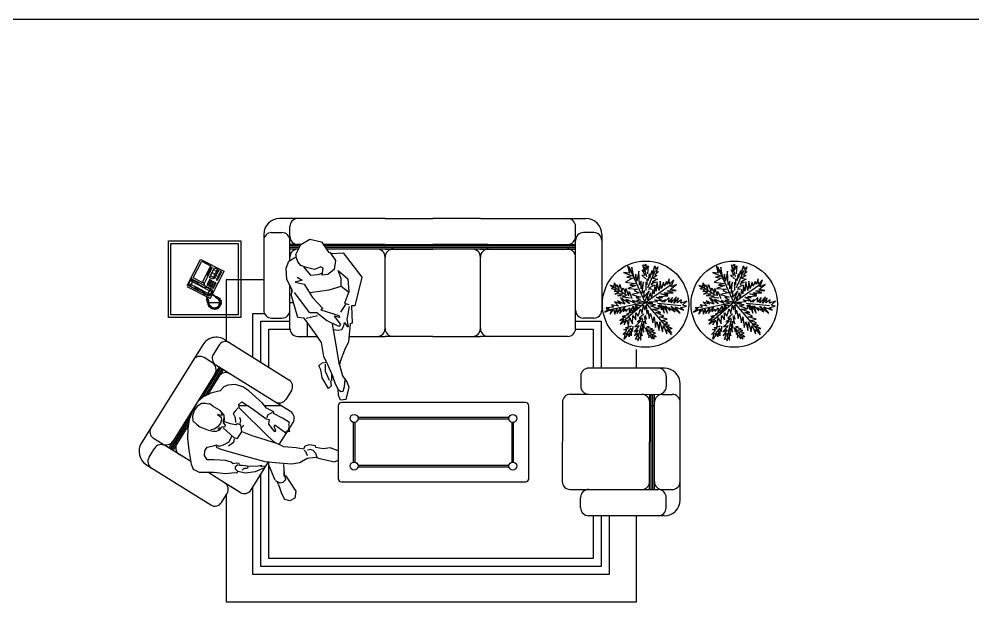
# Model space of a CAD drawing. Header units: millimetres. Extents: x -30782 to 40110, y 35885 to 73818.
# Drawn here: x -22096 to -16086, y 46200 to 49873 of the extents above; entities that cross this region are included whole.
import ezdxf

# ---------------------------------------------------------------- set-up
doc = ezdxf.new("R2010")
doc.units = ezdxf.units.MM
doc.layers.add('www.cad-blocks.net', color=7, linetype='Continuous')
doc.styles.add('ATT', font='txt_____.ttf')

# ---------------------------------------------------------------- blocks, each defined once
blk = doc.blocks.new('12PPLT15')
at = {"color": 0, "linetype": 'ByBlock'}
for p, q in [((0.013, -0.001), (-0.088, 0.491)), ((0.105, 0.233), (0.218, 0.416)), ((-0.311, 0.181), (-0.394, 0.245)), ((0.013, -0.001), (-0.211, 0.261)), ((0.013, -0.001), (0.471, 0.206)), ((-0.197, 0.032), (-0.424, 0.087)), ((0.344, -0.02), (0.467, 0.009)), ((-0.304, -0.006), (-0.415, -0.1)), ((0.013, -0.001), (-0.373, -0.336)), ((0.013, -0.001), (0.245, -0.333)), ((0.205, -0.033), (0.429, -0.132)), ((0.006, -0.159), (-0.023, -0.458))]:
    blk.add_line(p, q, dxfattribs=at)
for points in [[(0.008, 0.049), (0.041, 0.162), (0.002, 0.122), (0.057, 0.248), (-0.001, 0.2), (0.073, 0.313), (-0.007, 0.258), (0.035, 0.352), (-0.007, 0.306), (0.021, 0.394), (-0.034, 0.342), (-0.015, 0.43), (-0.046, 0.403), (-0.053, 0.497), (-0.063, 0.461), (-0.111, 0.516), (-0.076, 0.436), (-0.134, 0.449), (-0.072, 0.403), (-0.134, 0.388), (-0.069, 0.367), (-0.126, 0.359), (-0.053, 0.313), (-0.126, 0.323), (-0.042, 0.261), (-0.105, 0.281), (-0.072, 0.245), (-0.101, 0.245), (-0.053, 0.2), (-0.12, 0.204), (-0.034, 0.149), (-0.092, 0.151), (-0.04, 0.113)], [(0.069, 0.191), (0.083, 0.29), (0.096, 0.252), (0.099, 0.348), (0.125, 0.29), (0.121, 0.388), (0.154, 0.332), (0.157, 0.397), (0.176, 0.374), (0.19, 0.43), (0.199, 0.407), (0.238, 0.449), (0.224, 0.397), (0.266, 0.394), (0.209, 0.374), (0.247, 0.361), (0.182, 0.338), (0.245, 0.323), (0.161, 0.296), (0.203, 0.281), (0.134, 0.252), (0.193, 0.245), (0.102, 0.212), (0.154, 0.206), (0.067, 0.168)], [(-0.289, 0.158), (-0.356, 0.164), (-0.323, 0.177), (-0.411, 0.177), (-0.356, 0.197), (-0.427, 0.206), (-0.382, 0.219), (-0.453, 0.268), (-0.379, 0.252), (-0.394, 0.284), (-0.346, 0.233), (-0.331, 0.271), (-0.317, 0.212), (-0.311, 0.252), (-0.285, 0.17)], [(-0.023, 0.057), (-0.023, 0.126), (-0.05, 0.087), (-0.065, 0.126), (-0.076, 0.103), (-0.098, 0.174), (-0.107, 0.155), (-0.136, 0.239), (-0.143, 0.21), (-0.166, 0.294), (-0.17, 0.248), (-0.214, 0.323), (-0.201, 0.271), (-0.262, 0.319), (-0.22, 0.258), (-0.272, 0.268), (-0.208, 0.233), (-0.289, 0.212), (-0.178, 0.2), (-0.26, 0.162), (-0.153, 0.158), (-0.208, 0.12), (-0.117, 0.12), (-0.159, 0.09), (-0.065, 0.061), (-0.126, 0.038), (-0.021, 0.019), (-0.078, 0.003), (-0.021, -0.012), (-0.136, -0.02), (-0.082, -0.035), (-0.191, -0.054), (-0.126, -0.071), (-0.247, -0.1), (-0.17, -0.117), (-0.304, -0.132), (-0.233, -0.152), (-0.344, -0.181), (-0.233, -0.19), (-0.359, -0.223), (-0.279, -0.236), (-0.385, -0.278), (-0.331, -0.278), (-0.401, -0.339), (-0.321, -0.31), (-0.317, -0.345), (-0.291, -0.278), (-0.281, -0.314), (-0.262, -0.249), (-0.247, -0.291), (-0.214, -0.213), (-0.197, -0.284), (-0.17, -0.184), (-0.162, -0.239), (-0.114, -0.139), (-0.114, -0.203), (-0.069, -0.094), (-0.065, -0.171), (-0.03, -0.068), (-0.015, -0.132), (-0.001, -0.035), (0.006, -0.098), (0.021, -0.052), (0.027, -0.159), (0.05, -0.119), (0.038, -0.217), (0.083, -0.142), (0.073, -0.223), (0.092, -0.181), (0.099, -0.291), (0.125, -0.203), (0.119, -0.294), (0.14, -0.249), (0.14, -0.358), (0.163, -0.281), (0.17, -0.397), (0.182, -0.32), (0.245, -0.4), (0.215, -0.333), (0.306, -0.368), (0.251, -0.314), (0.318, -0.31), (0.247, -0.284), (0.283, -0.272), (0.224, -0.249), (0.274, -0.236), (0.193, -0.209), (0.287, -0.194), (0.17, -0.178), (0.28, -0.152), (0.161, -0.142), (0.241, -0.123), (0.125, -0.117), (0.182, -0.1), (0.079, -0.081), (0.138, -0.068), (0.05, -0.033), (0.09, -0.029)], [(0.038, 0), (0.163, -0.052), (0.083, 0.015), (0.17, 0.007), (0.134, 0.036), (0.276, 0.019), (0.19, 0.051), (0.289, 0.051), (0.238, 0.071), (0.415, 0.08), (0.289, 0.107), (0.379, 0.12), (0.309, 0.135), (0.467, 0.168), (0.396, 0.17), (0.49, 0.226), (0.389, 0.2), (0.4, 0.275), (0.354, 0.164), (0.341, 0.233), (0.325, 0.162), (0.276, 0.252), (0.257, 0.126), (0.238, 0.197), (0.234, 0.12), (0.193, 0.223), (0.186, 0.099), (0.167, 0.141), (0.14, 0.074), (0.115, 0.17), (0.083, 0.061), (0.083, 0.113), (0.05, 0.061), (0.041, 0.11), (0.027, 0.022)], [(-0.136, 0.015), (-0.185, 0.078), (-0.185, 0.032), (-0.233, 0.099), (-0.22, 0.055), (-0.295, 0.132), (-0.279, 0.074), (-0.359, 0.141), (-0.337, 0.087), (-0.408, 0.135), (-0.382, 0.09), (-0.457, 0.122), (-0.446, 0.097), (-0.476, 0.087), (-0.424, 0.078), (-0.466, 0.055), (-0.369, 0.055), (-0.411, 0.038), (-0.314, 0.049), (-0.366, 0.015), (-0.26, 0.036), (-0.314, 0.013), (-0.224, 0.015), (-0.26, -0.012), (-0.166, 0.009), (-0.197, -0.016), (-0.149, -0.004)], [(0.318, -0.01), (0.364, 0.042), (0.367, 0), (0.431, 0.036), (0.415, 0.009), (0.499, 0.029), (0.483, 0.003), (0.506, -0.01), (0.435, -0.01), (0.486, -0.039), (0.383, -0.029)], [(-0.311, -0.004), (-0.356, -0.016), (-0.34, -0.023), (-0.394, -0.033), (-0.373, -0.042), (-0.44, -0.048), (-0.394, -0.062), (-0.45, -0.084), (-0.421, -0.087), (-0.457, -0.117), (-0.415, -0.117), (-0.424, -0.142), (-0.385, -0.1), (-0.379, -0.132), (-0.363, -0.075), (-0.344, -0.117), (-0.34, -0.054), (-0.321, -0.094), (-0.308, -0.035), (-0.295, -0.054), (-0.295, -0.02)], [(0.17, -0.012), (0.274, -0.012), (0.245, -0.026), (0.318, -0.026), (0.295, -0.042), (0.383, -0.058), (0.328, -0.062), (0.425, -0.09), (0.377, -0.094), (0.483, -0.126), (0.442, -0.132), (0.471, -0.165), (0.4, -0.142), (0.412, -0.171), (0.37, -0.123), (0.36, -0.152), (0.325, -0.1), (0.312, -0.159), (0.28, -0.09), (0.274, -0.132), (0.251, -0.075), (0.234, -0.106), (0.199, -0.048), (0.186, -0.081), (0.182, -0.045)], [(-0.017, -0.165), (-0.063, -0.181), (-0.011, -0.188), (-0.078, -0.209), (-0.015, -0.207), (-0.124, -0.245), (-0.03, -0.236), (-0.12, -0.287), (-0.027, -0.261), (-0.092, -0.322), (-0.05, -0.303), (-0.107, -0.385), (-0.034, -0.333), (-0.12, -0.448), (-0.04, -0.385), (-0.084, -0.49), (-0.053, -0.452), (-0.034, -0.53), (-0.021, -0.477), (0.031, -0.533), (0.006, -0.458), (0.048, -0.465), (0.012, -0.41), (0.073, -0.429), (0.008, -0.368), (0.086, -0.404), (0.012, -0.333), (0.079, -0.349), (0.019, -0.303), (0.079, -0.307), (0.019, -0.245), (0.048, -0.259), (0.019, -0.213)]]:
    blk.add_lwpolyline(points, dxfattribs=at)
at = {"color": 0, "linetype": 'ByBlock', "style": 'ATT'}
for tag, p, flags in [('ITEM', (-1, -3.75), 3), ('ROOM_NUMBER', (-1, -5.083), 1)]:
    blk.add_attdef(tag, p, '', height=1, dxfattribs=dict(at, flags=flags))
blk = doc.blocks.new('FLOW01')
at = {"xscale": 4.5, "yscale": 4.5, "zscale": 4.5}
blk.add_blockref('12PPLT15', (-0.068, 0.01), dxfattribs=at)
blk = doc.blocks.new('A$C35FB0AD2')
for p, q in [((1550.5, 2415.4), (885.5, 2415.4)), ((1550.5, 2415.4), (1850.5, 2415.4)), ((2150.5, 2415.4), (1850.5, 2415.4)), ((2150.5, 2415.4), (2815.5, 2415.4)), ((950.5, 2327.4), (950.5, 2365.4)), ((950.5, 2302.9), (950.5, 2365.4)), ((2750.5, 2302.9), (2750.5, 2365.4)), ((2750.5, 2327.4), (2750.5, 2365.4)), ((785.5, 2315.4), (785.5, 1838.4)), ((835.5, 2327.4), (900.5, 2327.4)), ((1019.8, 2253), (1076.4, 2285.4)), ((1076.4, 2285.4), (1149.1, 2269.2)), ((2865.5, 2327.4), (2800.5, 2327.4)), ((2915.5, 2315.4), (2915.5, 1838.4)), ((184.7, 2274.9), (641.3, 2274.9)), ((184.7, 1792.7), (184.7, 2274.9)), ((200.8, 2258.8), (625.1, 2258.8)), ((200.8, 1808.8), (200.8, 2258.8)), ((625.1, 2258.8), (625.1, 1808.8)), ((641.3, 2274.9), (641.3, 1792.7)), ((950.5, 2152.4), (950.5, 2277.4)), ((1019.7, 2252.9), (950.5, 2252.9)), ((1014.7, 2242.9), (950.5, 2242.9)), ((1009.7, 2232.9), (950.5, 2232.9)), ((987.5, 2188.4), (1019.8, 2253)), ((1149.1, 2269.2), (1193.5, 2204.6)), ((1550.5, 2252.9), (1160.3, 2252.9)), ((1550.5, 2242.9), (1167.2, 2242.9)), ((1550.5, 2232.9), (1174.1, 2232.9)), ((1500.5, 2252.9), (1600.5, 2252.9)), ((1550.5, 2252.9), (1850.5, 2252.9)), ((1550.5, 2242.9), (1850.5, 2242.9)), ((1550.5, 2232.9), (1850.5, 2232.9)), ((2150.5, 2252.9), (1850.5, 2252.9)), ((2150.5, 2242.9), (1850.5, 2242.9)), ((2150.5, 2232.9), (1850.5, 2232.9)), ((2200.5, 2252.9), (2100.5, 2252.9)), ((2150.5, 2252.9), (2750.5, 2252.9)), ((2150.5, 2242.9), (2750.5, 2242.9)), ((2150.5, 2232.9), (2750.5, 2232.9)), ((2750.5, 1838.4), (2750.5, 2277.4)), ((943, 2148.1), (991.5, 2176.3)), ((1004.7, 2222.9), (950.5, 2222.9)), ((950.5, 2152.4), (950.5, 2172.9)), ((991.5, 2176.3), (987.5, 2188.4)), ((999.6, 2144), (991.5, 2168.2)), ((1550.5, 2222.9), (1180.9, 2222.9)), ((1193.5, 2204.6), (1213.8, 2196.5)), ((1201.6, 2204.6), (1238, 2152.1)), ((1213.8, 2196.5), (1286.5, 2200.6)), ((1286.5, 2200.6), (1403.7, 2047.1)), ((1550.5, 2222.9), (1850.5, 2222.9)), ((1550.5, 1722.9), (1550.5, 2172.9)), ((2150.5, 2222.9), (1850.5, 2222.9)), ((2150.5, 2222.9), (2750.5, 2222.9)), ((2150.5, 1838.4), (2150.5, 2172.9)), ((2150.5, 1838.4), (2150.5, 2172.9)), ((2150.5, 1838.4), (2150.5, 2172.9)), ((2150.5, 1838.4), (2150.5, 2172.9)), ((2150.5, 1722.9), (2150.5, 2172.9)), ((2750.5, 1838.4), (2750.5, 2172.9)), ((409.4, 2147.2), (409.4, 2139.2)), ((926.9, 2103.6), (943, 2148.1)), ((930.9, 2031), (926.9, 2103.6)), ((1019.8, 2119.8), (999.6, 2144)), ((1056.2, 2107.7), (1019.8, 2119.8)), ((1036, 2111.7), (1080.4, 2059.2)), ((1104.7, 2095.6), (1056.2, 2107.7)), ((1145.1, 2111.7), (1104.7, 2095.6)), ((1161.2, 2103.6), (1145.1, 2111.7)), ((1153.1, 2059.2), (1161.2, 2103.6)), ((1238, 2152.1), (1229.9, 2095.6)), ((995.5, 2047.1), (1027.9, 2026.9)), ((1080.4, 2059.2), (1128.9, 2063.3)), ((1128.9, 2063.3), (1153.1, 2071.3)), ((1189.5, 2063.3), (1153.1, 2059.2)), ((1229.9, 2095.6), (1189.5, 2063.3)), ((1274.4, 2039), (1254.2, 2087.5)), ((1254.2, 2087.5), (1314.8, 2035)), ((1403.7, 2047.1), (1359.2, 1865.4)), ((409.4, 2006.9), (409.4, 1995)), ((409.4, 1983.5), (409.4, 1979.2)), ((967.3, 1962.3), (930.9, 2031)), ((950.5, 1838.4), (950.5, 1994)), ((950.5, 1838.4), (950.5, 1994)), ((1027.9, 2026.9), (983.4, 2014.8)), ((983.4, 2014.8), (1040, 2002.7)), ((1040, 2002.7), (1092.5, 1917.9)), ((1197.6, 1966.4), (1274.4, 1990.6)), ((1274.4, 1990.6), (1274.4, 2039)), ((1274.4, 1990.6), (1318.8, 1954.2)), ((1314.8, 2035), (1322.9, 1954.2)), ((409.4, 1958), (409.4, 1946.1)), ((409.4, 1943.5), (409.4, 1932.9)), ((959.2, 1938.1), (967.3, 1962.3)), ((999.6, 1792.7), (959.2, 1938.1)), ((962.6, 1945.4), (962.6, 1971.1)), ((1076.4, 1821), (979.4, 1950.2)), ((1076.4, 1950.2), (1197.6, 1966.4)), ((1322.9, 1954.2), (1294.6, 1881.6)), ((514.1, 1885.7), (431.5, 1885.7)), ((973.7, 1885.7), (950.5, 1885.7)), ((1092.5, 1917.9), (1157.2, 1849.2)), ((1302.7, 1877.5), (1270.3, 1825)), ((1294.6, 1881.6), (1322.9, 1873.5)), ((1339, 1865.4), (1343.1, 1756.4)), ((1359.2, 1865.4), (1339, 1865.4)), ((3226.7, 1885.7), (3187.6, 1885.7)), ((3785.6, 1885.7), (3746.4, 1885.7)), ((625.1, 1808.8), (200.8, 1808.8)), ((950.5, 1722.9), (950.5, 1838.4)), ((1052.1, 1788.7), (1124.9, 1804.8)), ((1120.8, 1821), (1076.4, 1821)), ((1181.4, 1772.5), (1120.8, 1821)), ((1157.2, 1849.2), (1145.1, 1841.2)), ((1145.1, 1841.2), (1258.2, 1804.8)), ((1258.2, 1804.8), (1262.2, 1792.7)), ((1310.7, 1780.6), (1326.9, 1861.4)), ((2750.5, 1722.9), (2750.5, 1838.4)), ((3009.4, 1849), (3009.4, 1834.7)), ((641.3, 1792.7), (184.7, 1792.7)), ((767.4, 1510.5), (767.4, 1768.3)), ((767.4, 1768.3), (950.5, 1768.3)), ((835.5, 1788.4), (900.5, 1788.4)), ((950.5, 1722.9), (950.5, 1788.4)), ((1040, 1788.7), (999.6, 1792.7)), ((1108.7, 1695.8), (1040, 1788.7)), ((1059.4, 1762.5), (1059.4, 1672.9)), ((1258.2, 1736.2), (1181.4, 1772.5)), ((1217.8, 1752.3), (1238, 1631.2)), ((1262.2, 1792.7), (1229.9, 1800.8)), ((1229.9, 1800.8), (1270.3, 1748.3)), ((1270.3, 1748.3), (1258.2, 1736.2)), ((1290.5, 1740.2), (1294.6, 1760.4)), ((1294.6, 1760.4), (1310.7, 1736.2)), ((1318.8, 1736.2), (1310.7, 1780.6)), ((1330.9, 1752.3), (1318.8, 1639.3)), ((1343.1, 1756.4), (1330.9, 1752.3)), ((2750.5, 1722.9), (2750.5, 1788.4)), ((2750.5, 1768.3), (2911.4, 1768.3)), ((2865.5, 1788.4), (2800.5, 1788.4)), ((2911.4, 1768.3), (2911.4, 1473.4)), ((1149.1, 1635.2), (1108.7, 1695.8)), ((1229.9, 1716), (1250.1, 1712)), ((1250.1, 1712), (1278.4, 1716)), ((1278.4, 1716), (1290.5, 1740.2)), ((1310.7, 1736.2), (1318.8, 1736.2)), ((539.4, 1652.8), (944.1, 1400.3)), ((1000.5, 1672.9), (1124, 1672.9)), ((1165.3, 1546.4), (1149.1, 1635.2)), ((1238, 1631.2), (1261.4, 1493.9)), ((1318.8, 1639.3), (1294.6, 1586.8)), ((1322.4, 1672.9), (1550.5, 1672.9)), ((1850.5, 1672.9), (1550.5, 1672.9)), ((1850.5, 1672.9), (2150.5, 1672.9)), ((2700.5, 1672.9), (2150.5, 1672.9)), ((401.6, 1620.9), (15.1, 1001.7)), ((502.7, 1616.8), (468.3, 1561.6)), ((1294.6, 1586.8), (1266.3, 1514.1)), ((441.9, 1519.2), (409.6, 1539.3)), ((462.6, 1506.2), (409.6, 1539.3)), ((1132, 1486.9), (1153.1, 1506)), ((1153.1, 1506), (1181.4, 1510.1)), ((1181.4, 1510.1), (1165.3, 1546.4)), ((1181.4, 1510.1), (1221.8, 1421.2)), ((1266.3, 1514.1), (1262.2, 1493.9)), ((505.1, 1479.8), (187.4, 970.8)), ((513.5, 1474.5), (394.6, 1284)), ((522, 1469.2), (414.8, 1297.4)), ((530.5, 1463.9), (431.4, 1305.1)), ((856.7, 1260.3), (484.3, 1492.7)), ((1145.1, 1461.6), (1132, 1486.9)), ((1153.1, 1413.1), (1145.1, 1461.6)), ((1173.3, 1497.9), (1173.3, 1453.5)), ((1173.3, 1453.5), (1197.6, 1397)), ((1262.2, 1493.9), (1282.4, 1425.3)), ((3310, 1472.9), (2833, 1473.5)), ((856.7, 1260.3), (572.9, 1437.4)), ((1194.5, 1344.5), (1153.1, 1413.1)), ((1205.7, 1393), (1209.7, 1360.7)), ((1238, 1372.8), (1221.8, 1421.2)), ((1282.4, 1425.3), (1298.6, 1401)), ((1293.8, 1357.3), (1297.8, 1401.7)), ((1298.6, 1401), (1311.7, 1381.8)), ((2783, 1423.5), (2782.9, 1358.5)), ((3322, 1422.9), (3321.9, 1357.9)), ((409.4, 1326.4), (409.4, 1294.8)), ((511.8, 1331), (453.3, 1315.4)), ((534.6, 1355.2), (511.8, 1331)), ((559.4, 1365.3), (534.6, 1355.2)), ((606.4, 1371.1), (559.4, 1365.3)), ((653.6, 1354.7), (606.4, 1371.1)), ((692.1, 1329.3), (653.6, 1354.7)), ((778.2, 1252.1), (692.1, 1329.3)), ((960, 1331.4), (925.6, 1276.2)), ((1209.7, 1360.7), (1194.5, 1344.5)), ((1254.2, 1340.5), (1238, 1372.8)), ((1257.2, 1303), (1254.2, 1340.5)), ((1257.4, 1337.1), (1273.6, 1325)), ((1273.6, 1325), (1285.7, 1329)), ((1285.7, 1329), (1293.8, 1357.3)), ((1322.9, 1352.6), (1302.7, 1275.9)), ((1311.7, 1381.8), (1322.9, 1352.6)), ((3409, 642.8), (3409.9, 1372.8)), ((370.4, 1263), (332.1, 1193.4)), ((404.7, 1292.7), (370.4, 1263)), ((453.3, 1315.4), (404.7, 1292.7)), ((1270.3, 1271.8), (1257.2, 1303)), ((1302.7, 1275.9), (1270.3, 1271.8)), ((2717.3, 1308.6), (2782.8, 1308.5)), ((2717.3, 1308.6), (2832.8, 1308.5)), ((2832.8, 1308.5), (3167.3, 1308.1)), ((2832.8, 1308.5), (3271.8, 1308)), ((3216.6, 708), (3217.3, 1308)), ((3226.6, 708), (3227.3, 1308)), ((3236.6, 708), (3237.3, 1308)), ((3246.6, 708), (3247.3, 1308)), ((3297.3, 1307.9), (3359.8, 1307.9)), ((3321.8, 1307.9), (3359.8, 1307.9)), ((347, 1206), (336.8, 1171.3)), ((366.3, 1231.9), (347, 1206)), ((355.3, 1235.7), (352.7, 1235.7)), ((392.8, 1250), (366.3, 1231.9)), ((419.4, 1250.2), (392.8, 1250)), ((437.2, 1246), (419.4, 1250.2)), ((445.2, 1248.7), (437.2, 1246)), ((467.6, 1231.2), (445.2, 1248.7)), ((512.2, 1205.7), (467.6, 1231.2)), ((535.6, 1175.9), (512.2, 1205.7)), ((624.8, 1223), (605.5, 1201.5)), ((628.2, 1243.5), (647.5, 1260.5)), ((631.1, 1222.2), (628.2, 1243.5)), ((687.6, 1235.7), (629.2, 1235.7)), ((811.5, 1043.8), (631.1, 1222.2)), ((647.5, 1260.5), (713.7, 1219.5)), ((713.7, 1219.5), (801.4, 1154.7)), ((802.5, 1220.4), (778.2, 1252.1)), ((896.2, 1235.7), (790.7, 1235.7)), ((848.9, 1197.8), (802.5, 1220.4)), ((954.7, 1199.1), (856.7, 1260.3)), ((954.7, 1199.1), (899.1, 1233.8)), ((1255.2, 1236.3), (1255.2, 776.3)), ((2435.2, 1256.3), (1275.2, 1256.3)), ((2455.2, 776.3), (2455.2, 1236.3)), ((2667.3, 1258.7), (2666.7, 758.7)), ((3247.2, 1235.7), (3217.2, 1235.7)), ((324.8, 1172.1), (195.9, 965.5)), ((316.6, 1148), (307.4, 1092.9)), ((332.1, 1193.4), (316.6, 1148)), ((336.8, 1171.3), (339.8, 1141.1)), ((495.1, 1181), (517, 1164.7)), ((522.2, 1175.3), (495.1, 1181)), ((519.5, 1146.8), (513.7, 1127.2)), ((517, 1164.7), (519.5, 1146.8)), ((519, 1195.5), (522.2, 1175.3)), ((533.7, 1160.9), (528.5, 1135.1)), ((532.9, 1128.9), (538.6, 1150.2)), ((538.6, 1150.2), (535.6, 1175.9)), ((605.5, 1201.5), (594.1, 1187.2)), ((594.1, 1187.2), (606, 1161.6)), ((606, 1161.6), (608.1, 1129.6)), ((640.8, 1142.4), (635.3, 1162.8)), ((638.3, 1123.7), (640.8, 1142.4)), ((801.4, 1154.7), (819.2, 1150.4)), ((807.5, 1160.5), (811.8, 1178.3)), ((811.8, 1178.3), (841.4, 1195.9)), ((819.2, 1150.4), (815.1, 1119.3)), ((848.1, 1187.1), (848.9, 1197.8)), ((904.4, 1157.5), (848.1, 1187.1)), ((949.1, 1131.3), (904.4, 1157.5)), ((2330.7, 1161.3), (1379.7, 1161.3)), ((2330.7, 1151.3), (1379.7, 1151.3)), ((314.8, 1137.1), (204.3, 960.2)), ((310.5, 1111.4), (212.8, 954.9)), ((307.4, 1092.9), (304.5, 1032.5)), ((339.8, 1141.1), (364, 1118.3)), ((364, 1118.3), (373.8, 1111.3)), ((373.8, 1111.3), (372.1, 1107.7)), ((372.1, 1107.7), (399.7, 1096.5)), ((399.7, 1096.5), (431, 1083.5)), ((431, 1083.5), (464.8, 1075.8)), ((472.9, 1089.3), (453.4, 1083.9)), ((496.7, 1103.8), (472.9, 1089.3)), ((488.8, 1075.2), (509.1, 1085.1)), ((513.7, 1127.2), (496.7, 1103.8)), ((511.5, 1097.1), (497.3, 1086.2)), ((509.1, 1085.1), (522.5, 1102.9)), ((522.5, 1102.9), (542.2, 1104.7)), ((597.6, 1035.4), (530.3, 1096.9)), ((545.2, 1113.9), (532.9, 1128.9)), ((538.7, 1136.9), (574.4, 1124)), ((542.2, 1104.7), (545.2, 1113.9)), ((574.4, 1124), (610.9, 1117.2)), ((610.9, 1117.2), (620.6, 1123.5)), ((620.6, 1123.5), (639.3, 1116.6)), ((639.3, 1116.6), (646, 1071.4)), ((641.3, 1093.6), (659.8, 1113.3)), ((815.1, 1119.3), (846.6, 1079.7)), ((851.7, 1108.1), (855.1, 1115.3)), ((861.7, 1078.9), (851.7, 1108.1)), ((855.1, 1115.3), (924, 1066.3)), ((883.7, 991), (970.6, 1130.3)), ((944.2, 1094), (947.6, 1105.5)), ((948.8, 1080.7), (944.2, 1094)), ((944.8, 1113.5), (949.1, 1131.3)), ((947.6, 1105.5), (944.8, 1113.5)), ((1350.2, 1131.8), (1350.2, 880.8)), ((1360.2, 1131.8), (1360.2, 880.8)), ((2350.2, 880.8), (2350.2, 1131.8)), ((2360.2, 880.8), (2360.2, 1131.8)), ((145, 997.2), (91.9, 1030.3)), ((124.2, 1010.2), (91.9, 1030.3)), ((304.5, 1032.5), (313.3, 955.3)), ((464.8, 1075.8), (488.8, 1075.2)), ((583.3, 1042.4), (565.9, 1006.7)), ((598.5, 1028.3), (596.1, 1005.2)), ((616.3, 1028.5), (597.6, 1035.4)), ((646, 1071.4), (616.3, 1028.5)), ((713.8, 1047.3), (650.4, 1071.5)), ((794, 1021.4), (713.8, 1047.3)), ((856.3, 1004.3), (811.5, 1043.8)), ((846.6, 1079.7), (857.3, 1074.5)), ((857.3, 1074.5), (861.7, 1078.9)), ((924, 1066.3), (929.3, 1077)), ((929.3, 1077), (949.7, 1073.6)), ((949.7, 1073.6), (948.8, 1080.7)), ((63.3, 912.7), (97.7, 967.8)), ((325.7, 884.4), (166.6, 983.7)), ((415.5, 951.9), (429.5, 976)), ((429.5, 976), (478.2, 985.4)), ((478.2, 985.4), (489.7, 990.9)), ((489.7, 990.9), (486.3, 974.8)), ((486.3, 974.8), (515.7, 962.7)), ((502.2, 980.3), (496, 985.6)), ((530.6, 988.6), (502.2, 980.3)), ((515.7, 962.7), (571.9, 946.4)), ((565.9, 1006.7), (530.6, 988.6)), ((596.1, 1005.2), (564.4, 981)), ((859, 1000.8), (794, 1021.4)), ((911.7, 977.4), (856.3, 1004.3)), ((989.5, 970.4), (911.7, 977.4)), ((1036.7, 962.8), (989.5, 970.4)), ((1045.3, 980.7), (1036.7, 962.8)), ((1073.7, 989), (1045.3, 980.7)), ((1111, 984), (1073.7, 989)), ((1114.7, 973.4), (1111, 984)), ((1159.2, 965), (1114.7, 973.4)), ((1204.4, 971.6), (1159.2, 965)), ((1254.4, 951.7), (1204.4, 971.6)), ((325.7, 884.4), (255.2, 928.4)), ((313.3, 955.3), (328.5, 868.5)), ((412.3, 922.6), (415.5, 951.9)), ((429.4, 894.4), (412.3, 922.6)), ((571.9, 946.4), (793.7, 884.7)), ((1013.6, 879.2), (1059.5, 905.4)), ((1053.7, 943.5), (1040.3, 956.7)), ((1062, 919.6), (1053.7, 943.5)), ((1059.5, 905.4), (1111.8, 913)), ((1079.3, 959.7), (1062.5, 956.9)), ((1096.3, 953.7), (1079.3, 959.7)), ((1114.2, 936.1), (1096.3, 953.7)), ((1111.8, 913), (1138.5, 904.4)), ((1121.6, 910.4), (1114.2, 936.1)), ((1138.5, 904.4), (1231.5, 882.5)), ((47, 863.9), (451.6, 611.3)), ((328.5, 868.5), (342.1, 837.6)), ((472.1, 895.7), (429.4, 894.4)), ((546.7, 890.2), (472.1, 895.7)), ((581.5, 879.9), (546.7, 890.2)), ((592.2, 870.3), (581.5, 879.9)), ((611.7, 874), (592.2, 870.3)), ((608.4, 853.6), (621.6, 867)), ((608.6, 835.8), (608.4, 853.6)), ((631.3, 873.3), (611.7, 874)), ((633.2, 859.2), (631.3, 873.3)), ((649.2, 860.2), (633.2, 859.2)), ((670.5, 858.6), (649.2, 860.2)), ((676.4, 841.8), (659.7, 839.8)), ((682.1, 855.2), (670.5, 858.6)), ((685.8, 845), (676.4, 841.8)), ((705.2, 852.8), (682.1, 855.2)), ((683.9, 852.6), (685.8, 845)), ((750.5, 855), (705.2, 852.8)), ((705.9, 706.1), (816.1, 882.7)), ((734.8, 822.9), (793.2, 847.5)), ((774.4, 858.8), (750.5, 855)), ((768.3, 850.8), (774.4, 858.8)), ((790.4, 855.4), (768.3, 850.8)), ((793.2, 847.5), (790.4, 855.4)), ((793.7, 884.7), (882.6, 876.8)), ((818.2, 860.5), (856.3, 769.8)), ((882.6, 876.8), (963.5, 870.5)), ((910.7, 866), (914.9, 808.1)), ((963.5, 870.5), (1013.6, 879.2)), ((1231.5, 882.5), (1255.3, 894.3)), ((1379.7, 861.3), (2330.7, 861.3)), ((1379.7, 851.3), (2330.7, 851.3)), ((342.1, 837.6), (378.8, 817.5)), ((378.8, 817.5), (471.1, 816.7)), ((539, 751.3), (433.7, 817)), ((539, 751.3), (433.7, 817)), ((471.1, 816.7), (544.9, 809.4)), ((544.9, 809.4), (584.8, 814.3)), ((584.8, 814.3), (618.6, 815.5)), ((620.3, 823.5), (608.6, 835.8)), ((618.6, 815.5), (624.7, 823.6)), ((624.7, 823.6), (668.3, 813.4)), ((659.7, 839.8), (649.5, 830.2)), ((668.3, 813.4), (734.8, 822.9)), ((767.4, 223.8), (767.4, 804.6)), ((914.9, 808.1), (922.4, 769.1)), ((923, 797.5), (988.9, 697)), ((637, 690.2), (539, 751.3)), ((637, 690.2), (581.4, 724.8)), ((889.8, 747.4), (859.4, 762.2)), ((883.7, 730.5), (872.8, 753.5)), ((899.4, 681), (883.7, 730.5)), ((905.7, 752.9), (889.8, 747.4)), ((922.4, 769.1), (905.7, 752.9)), ((1275.2, 756.3), (2435.2, 756.3)), ((520.5, 627.3), (555, 682.4)), ((919.3, 644.8), (899.4, 681)), ((988.9, 697), (981.4, 654.3)), ((2716.6, 708.6), (2782.1, 708.5)), ((2716.6, 708.6), (2832.1, 708.5)), ((2832.1, 708.5), (3166.6, 708.1)), ((2832.1, 708.5), (3271.1, 708)), ((3296.6, 707.9), (3359.1, 707.9)), ((3321.1, 707.9), (3359.1, 707.9)), ((950.5, 636.2), (919.3, 644.8)), ((981.4, 654.3), (950.5, 636.2)), ((2782, 593.5), (2782.1, 658.5)), ((3321, 592.9), (3321.1, 657.9)), ((3308.9, 542.9), (2831.9, 543.5)), ((2911.4, 543.4), (2911.4, 223.8)), ((2911.4, 400.7), (2911.4, 223.8)), ((2911.4, 223.8), (767.4, 223.8))]:
    blk.add_line(p, q)
at = {"linetype": 'ByBlock'}
for p, q in [((385.9, 2156.6), (300.9, 1991.3)), ((341.5, 2041.8), (395.2, 2146.5)), ((385.9, 2156.6), (389, 2157.6)), ((389, 2157.6), (533.4, 2083.4)), ((395.2, 2146.5), (450.7, 2118)), ((450.7, 2118), (396.9, 2013.3)), ((399, 2012.3), (450.6, 2112.7)), ((461.1, 2107.3), (409.5, 2006.9)), ((443, 2043.9), (474.8, 2105.6)), ((446.3, 2104.3), (456.8, 2099)), ((450.6, 2112.7), (461.1, 2107.3)), ((474.8, 2105.6), (493.6, 2095.9)), ((424.8, 2062.5), (435.3, 2057.1)), ((429.1, 2070.9), (439.6, 2065.5)), ((433.4, 2079.2), (443.9, 2073.9)), ((437.7, 2087.6), (448.2, 2082.2)), ((442, 2096), (452.5, 2090.6)), ((461.9, 2034.2), (443, 2043.9)), ((450.5, 2053.3), (452.1, 2056.4)), ((453.6, 2051.6), (450.5, 2053.3)), ((452.1, 2056.4), (455.2, 2054.8)), ((455.2, 2054.8), (453.6, 2051.6)), ((460.2, 2072.1), (461.8, 2075.2)), ((463.3, 2070.5), (460.2, 2072.1)), ((461.8, 2075.2), (464.9, 2073.6)), ((493.6, 2095.9), (461.9, 2034.2)), ((462, 2047.3), (463.6, 2050.5)), ((465.1, 2045.7), (462, 2047.3)), ((462.9, 1941.1), (534.4, 2080.2)), ((464.9, 2073.6), (463.3, 2070.5)), ((463.6, 2050.5), (466.8, 2048.9)), ((466.8, 2048.9), (465.1, 2045.7)), ((469.9, 2090.9), (471.5, 2094.1)), ((473, 2089.3), (469.9, 2090.9)), ((470.3, 2037.8), (475.7, 2048.2)), ((471.5, 2094.1), (474.6, 2092.4)), ((471.7, 2066.2), (473.3, 2069.3)), ((474.8, 2064.6), (471.7, 2066.2)), ((474.6, 2092.4), (473, 2089.3)), ((473.3, 2069.3), (476.4, 2067.7)), ((479.9, 2046.1), (474.5, 2035.6)), ((476.4, 2067.7), (474.8, 2064.6)), ((475.7, 2048.2), (479.9, 2046.1)), ((477.8, 2052.4), (483.2, 2062.9)), ((482, 2050.3), (477.8, 2052.4)), ((481.4, 2085), (483, 2088.1)), ((484.5, 2083.4), (481.4, 2085)), ((487.4, 2060.7), (482, 2050.3)), ((483, 2088.1), (486.1, 2086.5)), ((483.2, 2062.9), (487.4, 2060.7)), ((486.1, 2086.5), (484.5, 2083.4)), ((485.4, 2067.1), (490.7, 2077.5)), ((489.6, 2064.9), (485.4, 2067.1)), ((494.9, 2075.4), (489.6, 2064.9)), ((490.7, 2077.5), (494.9, 2075.4)), ((492.9, 2081.7), (498.3, 2092.2)), ((497.1, 2079.6), (492.9, 2081.7)), ((498.9, 2054.8), (493.5, 2044.4)), ((493.5, 2044.4), (499.8, 2041.1)), ((502.5, 2090), (497.1, 2079.6)), ((498.3, 2092.2), (502.5, 2090)), ((505.2, 2051.6), (498.9, 2054.8)), ((499.8, 2041.1), (505.2, 2051.6)), ((506.4, 2069.5), (501.1, 2059)), ((501.1, 2059), (507.3, 2055.8)), ((512.7, 2066.2), (506.4, 2069.5)), ((507.3, 2055.8), (512.7, 2066.2)), ((514, 2084.1), (508.6, 2073.7)), ((508.6, 2073.7), (514.9, 2070.4)), ((520.3, 2080.9), (514, 2084.1)), ((514.9, 2070.4), (520.3, 2080.9)), ((533.4, 2083.4), (534.4, 2080.2)), ((301.9, 1988.1), (446.3, 1913.9)), ((326.1, 2032.5), (310, 2001.2)), ((310, 2001.2), (312.5, 1993.2)), ((312.1, 2002.7), (312, 1997.5)), ((312, 1997.5), (315.7, 1994.3)), ((325, 2027.8), (312.1, 2002.7)), ((328.4, 2001), (312.1, 2002.7)), ((312.5, 1993.2), (438.1, 1928.7)), ((315.7, 1994.3), (329.9, 1998.8)), ((315.7, 1994.3), (343.9, 1979.7)), ((325, 2027.8), (329.2, 2030.9)), ((335.9, 2015.6), (325, 2027.8)), ((333.5, 2034), (326.1, 2032.5)), ((328.4, 2001), (335.9, 2015.6)), ((329.9, 1998.8), (328.4, 2001)), ((329.2, 2030.9), (334, 2029.8)), ((377, 1974.6), (329.9, 1998.8)), ((330, 2040.9), (331.2, 2037)), ((460.1, 1969), (333.5, 2034)), ((334, 2029.8), (338.5, 2015.6)), ((334, 2029.8), (362.2, 2015.3)), ((338.5, 2015.6), (335.9, 2015.6)), ((385.6, 1991.4), (338.5, 2015.6)), ((396.9, 2013.3), (341.5, 2041.8)), ((362.2, 2015.3), (366.4, 2010.5)), ((366.4, 2010.5), (370, 2004.7)), ((370, 2004.7), (376.8, 1999.9)), ((376.8, 1999.9), (387.2, 1994.5)), ((385.6, 1991.4), (442.1, 1962.3)), ((407.1, 1984.3), (387.2, 1994.5)), ((409.5, 2006.9), (399, 2012.3)), ((415, 1981.6), (407.1, 1984.3)), ((430.5, 2006.7), (426.2, 1998.3)), ((426.2, 1998.3), (432.5, 1995.1)), ((436.8, 2003.4), (430.5, 2006.7)), ((432.5, 1995.1), (436.8, 2003.4)), ((437, 2019.2), (432.7, 2010.8)), ((432.7, 2010.8), (438.9, 2007.6)), ((443.2, 2016), (437, 2019.2)), ((442, 2000.7), (437.7, 1992.4)), ((437.7, 1992.4), (444, 1989.1)), ((438.9, 2007.6), (443.2, 2016)), ((443.4, 2031.8), (439.1, 2023.4)), ((439.1, 2023.4), (445.4, 2020.2)), ((448.3, 1997.5), (442, 2000.7)), ((449.7, 2028.5), (443.4, 2031.8)), ((444, 1989.1), (448.3, 1997.5)), ((448.5, 2013.3), (444.2, 2004.9)), ((444.2, 2004.9), (450.4, 2001.7)), ((445.4, 2020.2), (449.7, 2028.5)), ((454.7, 2010.1), (448.5, 2013.3)), ((453.5, 1994.8), (449.2, 1986.5)), ((449.2, 1986.5), (455.5, 1983.2)), ((450.4, 2001.7), (454.7, 2010.1)), ((454.9, 2025.8), (450.6, 2017.5)), ((450.6, 2017.5), (456.9, 2014.3)), ((459.8, 1991.6), (453.5, 1994.8)), ((461.2, 2022.6), (454.9, 2025.8)), ((455.5, 1983.2), (459.8, 1991.6)), ((461, 2006.8), (456.7, 1998.5)), ((456.7, 1998.5), (463, 1995.2)), ((456.9, 2014.3), (461.2, 2022.6)), ((467.3, 2003.6), (461, 2006.8)), ((466.1, 1988.4), (461.8, 1980)), ((463, 1995.2), (467.3, 2003.6)), ((467.5, 2019.4), (463.2, 2011)), ((463.2, 2011), (469.5, 2007.8)), ((472.4, 1985.1), (466.1, 1988.4)), ((473.8, 2016.2), (467.5, 2019.4)), ((468.1, 1976.8), (472.4, 1985.1)), ((472.5, 2000.9), (468.2, 1992.6)), ((468.2, 1992.6), (474.5, 1989.3)), ((469.5, 2007.8), (473.8, 2016.2)), ((474.5, 2035.6), (470.3, 2037.8)), ((478.8, 1997.7), (472.5, 2000.9)), ((474.5, 1989.3), (478.8, 1997.7)), ((479, 2013.5), (474.7, 2005.1)), ((474.7, 2005.1), (481, 2001.9)), ((485.3, 2010.3), (479, 2013.5)), ((481, 2001.9), (485.3, 2010.3)), ((491.4, 2040.2), (486, 2029.7)), ((486, 2029.7), (492.3, 2026.5)), ((497.7, 2036.9), (491.4, 2040.2)), ((492.3, 2026.5), (497.7, 2036.9)), ((343.9, 1979.7), (350.2, 1979.1)), ((350.2, 1979.1), (357.1, 1979.6)), ((357.1, 1979.6), (364.9, 1976.9)), ((364.9, 1976.9), (375.4, 1971.5)), ((395.3, 1961.3), (375.4, 1971.5)), ((377, 1974.6), (433.5, 1945.6)), ((402.1, 1956.5), (395.3, 1961.3)), ((405.7, 1950.6), (402.1, 1956.5)), ((409.8, 1945.9), (405.7, 1950.6)), ((438.1, 1931.3), (409.8, 1945.9)), ((421.8, 1982), (415, 1981.6)), ((428.1, 1981.4), (421.8, 1982)), ((426.6, 1916.1), (427.5, 1923.6)), ((456.4, 1966.9), (428.1, 1981.4)), ((438.1, 1931.3), (433.5, 1945.6)), ((433.5, 1945.6), (436.1, 1945.6)), ((436.1, 1945.6), (443.7, 1960.2)), ((436.1, 1945.6), (447, 1933.3)), ((442.8, 1930.2), (438.1, 1931.3)), ((438.1, 1928.7), (447, 1930.7)), ((456.4, 1966.9), (442.1, 1962.3)), ((442.1, 1962.3), (443.7, 1960.2)), ((447, 1933.3), (442.8, 1930.2)), ((443.7, 1960.2), (460, 1958.4)), ((452.3, 1943.6), (447, 1933.3)), ((447, 1930.7), (453.3, 1943)), ((449.3, 1945.4), (450.9, 1948.5)), ((457.4, 1940.5), (449.3, 1945.4)), ((449.5, 1914.9), (461.1, 1937.4)), ((450.9, 1948.5), (459.8, 1943.8)), ((460, 1958.4), (454, 1946.9)), ((455.1, 1946.3), (462.6, 1961)), ((460, 1963.7), (456.4, 1966.9)), ((463.4, 1935.5), (457.4, 1940.5)), ((459.8, 1943.8), (469.1, 1935.8)), ((460, 1958.4), (460, 1963.7)), ((462.6, 1961), (460.1, 1969)), ((461.8, 1980), (468.1, 1976.8)), ((472, 1927.9), (463.4, 1935.5)), ((469.1, 1935.8), (477.8, 1928.1)), ((476.8, 1924.6), (472, 1927.9)), ((482.4, 1922), (476.8, 1924.6)), ((477.8, 1928.1), (483.4, 1925.5)), ((483.4, 1925.5), (484.3, 1924.2)), ((484.3, 1924.2), (487.9, 1925.3)), ((487.9, 1925.3), (493.2, 1923.2)), ((493.2, 1923.2), (491.1, 1916.5)), ((425.4, 1905.2), (428.9, 1908.4)), ((426.3, 1902.5), (425.4, 1905.2)), ((430.2, 1902.3), (426.3, 1902.5)), ((428, 1911.6), (426.6, 1916.1)), ((426.9, 1900.8), (430.2, 1902.3)), ((428.4, 1896.5), (426.9, 1900.8)), ((428.9, 1908.4), (428, 1911.6)), ((435.6, 1895.6), (428.4, 1896.5)), ((429.7, 1891.4), (435.6, 1895.6)), ((431.9, 1884.2), (429.7, 1891.4)), ((431.7, 1921.4), (430.6, 1916.1)), ((430.6, 1916.1), (431.7, 1910.2)), ((432.6, 1908.3), (431.3, 1906.2)), ((431.3, 1906.2), (434.6, 1907.3)), ((431.7, 1910.2), (432.6, 1908.3)), ((439.1, 1881.9), (431.9, 1884.2)), ((433.7, 1878.6), (439.1, 1881.9)), ((435.8, 1872.4), (433.7, 1878.6)), ((434.6, 1907.3), (437.8, 1894.9)), ((441.3, 1871.7), (435.8, 1872.4)), ((437.4, 1865.6), (441.3, 1871.7)), ((442.7, 1860.5), (437.4, 1865.6)), ((437.8, 1894.9), (442.5, 1875)), ((448.2, 1865.4), (442.7, 1860.5)), ((442.8, 1874.6), (459.1, 1857.4)), ((444.5, 1858.7), (448.2, 1865.4)), ((446.3, 1913.9), (449.5, 1914.9)), ((483.2, 1916.8), (482.4, 1922)), ((488.5, 1915.1), (483.2, 1916.8)), ((501.3, 1907.2), (488.5, 1915.1)), ((490.4, 1856.8), (502, 1866.4)), ((491.1, 1916.5), (497.7, 1920.5)), ((497.7, 1920.5), (503.2, 1917.2)), ((503.2, 1917.2), (500.4, 1910.1)), ((500.4, 1910.1), (508.1, 1913.6)), ((507.3, 1893.9), (501.3, 1907.2)), ((502, 1866.4), (507.5, 1879.6)), ((505.6, 1868.6), (511.2, 1862.8)), ((512.5, 1866.9), (505.6, 1868.6)), ((511.6, 1908.4), (507, 1902.7)), ((507, 1902.7), (514.5, 1902.6)), ((507.5, 1879.6), (507.3, 1893.9)), ((508.1, 1913.6), (511.6, 1908.4)), ((509.5, 1876.2), (513.9, 1870.7)), ((516.6, 1876), (509.5, 1876.2)), ((517.2, 1887), (510.3, 1884.1)), ((510.3, 1884.1), (517.6, 1881.1)), ((516.7, 1897.4), (510.6, 1894.4)), ((510.6, 1894.4), (516.7, 1892.3)), ((513.9, 1870.7), (512.5, 1866.9)), ((514.5, 1902.6), (516.7, 1897.4)), ((517.6, 1881.1), (516.6, 1876)), ((516.7, 1892.3), (517.2, 1887)), ((448.6, 1854.8), (444.5, 1858.7)), ((455.2, 1857), (448.6, 1854.8)), ((452.2, 1851.3), (455.2, 1857)), ((457, 1847.5), (452.2, 1851.3)), ((462.3, 1853.1), (457, 1847.5)), ((459.1, 1857.4), (476.5, 1852.2)), ((462.6, 1846), (462.3, 1853.1)), ((467.3, 1844.6), (462.6, 1846)), ((470.5, 1851.3), (467.3, 1844.6)), ((473.6, 1843.3), (470.5, 1851.3)), ((478.7, 1842.8), (473.6, 1843.3)), ((476.5, 1852.2), (490.4, 1856.8)), ((479.9, 1849.9), (478.7, 1842.8)), ((484.1, 1844), (479.9, 1849.9)), ((488.1, 1845.5), (484.1, 1844)), ((488.6, 1852.7), (488.1, 1845.5)), ((493, 1847.2), (488.6, 1852.7)), ((497.7, 1849.1), (493, 1847.2)), ((494.5, 1856.4), (497.7, 1849.1)), ((500.5, 1852.5), (494.5, 1856.4)), ((503.9, 1855), (500.5, 1852.5)), ((502.2, 1862), (503.9, 1855)), ((508, 1859.3), (502.2, 1862)), ((511.2, 1862.8), (508, 1859.3))]:
    blk.add_line(p, q, dxfattribs=at)
at = {"linetype": 'Continuous'}
for p, q in [((785.5, 2028.7), (548.5, 2028.7)), ((548.5, 2028.7), (548.5, 1647.1)), ((717.4, 1541.8), (717.4, 1818.3)), ((717.4, 1818.3), (789.7, 1818.3)), ((946.2, 1818.3), (950.5, 1818.3)), ((2956.2, 1842.6), (2943.5, 1850)), ((817.4, 1479.3), (817.4, 1718.3)), ((817.4, 1718.3), (950.7, 1718.3)), ((2750.3, 1718.3), (2861.4, 1718.3)), ((2861.4, 1718.3), (2861.4, 1473.4)), ((3133.9, 1473.3), (3133.9, 1591.5)), ((1215.2, 1392.7), (1215.2, 1430.2)), ((828.3, 1010.6), (828.2, 1010.4)), ((817.4, 273.8), (817.4, 884.7)), ((915.2, 792.7), (915.2, 830.2)), ((548.5, 745.4), (548.5, 743.6)), ((553.5, 737.5), (555.7, 740.9)), ((717.4, 173.8), (717.4, 724.5)), ((548.5, 672.1), (548.5, 0)), ((2861.4, 543.4), (2861.4, 273.8)), ((2961.4, 543.3), (2961.4, 278.4)), ((3133.9, 0), (3133.9, 543.3)), ((2961.4, 423.9), (2961.4, 173.8)), ((2861.4, 402.7), (2861.4, 273.8)), ((2861.4, 273.8), (817.4, 273.8)), ((2961.4, 173.8), (717.4, 173.8)), ((548.5, 0), (3133.9, 0))]:
    blk.add_line(p, q, dxfattribs=at)
for centre in [(3191.2, 1876.3), (3750, 1876.3)]:
    blk.add_circle(centre, 271.8, dxfattribs=at)
for centre in [(1355.2, 1156.3), (2355.2, 1156.3), (1355.2, 856.3), (2355.2, 856.3)]:
    blk.add_circle(centre, 25)
for centre, radius, start, end in [((885.5, 2315.4), 100, 90, 180), ((1000.5, 2365.4), 50, 90, 180), ((2700.5, 2365.4), 50, 0, 90), ((2815.5, 2315.4), 100, 0, 90), ((835.5, 2277.4), 50, 90, 180), ((900.5, 2277.4), 50, 0, 90), ((1000.5, 2302.9), 50, 180, 270), ((1000.5, 2302.9), 50, 180, 270), ((2700.5, 2302.9), 50, 270, 0), ((2700.5, 2302.9), 50, 270, 0), ((2800.5, 2277.4), 50, 90, 180), ((2865.5, 2277.4), 50, 0, 90), ((1000.5, 2172.9), 50, 90, 180), ((1000.5, 2172.9), 50, 90, 180), ((1500.5, 2172.9), 50, 0, 90), ((1500.5, 2172.9), 50, 0, 90), ((1500.5, 2172.9), 50, 0, 90), ((1600.5, 2172.9), 50, 90, 180), ((1600.5, 2172.9), 50, 90, 180), ((1600.5, 2172.9), 50, 90, 180), ((2100.5, 2172.9), 50, 0, 90), ((2100.5, 2172.9), 50, 0, 90), ((2100.5, 2172.9), 50, 0, 90), ((2200.5, 2172.9), 50, 90, 180), ((2200.5, 2172.9), 50, 90, 180), ((2200.5, 2172.9), 50, 90, 180), ((2700.5, 2172.9), 50, 0, 90), ((2700.5, 2172.9), 50, 0, 90), ((835.5, 1838.4), 50, 180, 270), ((900.5, 1838.4), 50, 270, 0), ((2800.5, 1838.4), 50, 180, 270), ((2865.5, 1838.4), 50, 270, 0), ((1000.5, 1722.9), 50, 180, 270), ((1500.5, 1722.9), 50, 270, 0), ((1600.5, 1722.9), 50, 180, 270), ((2100.5, 1722.9), 50, 270, 0), ((2200.5, 1722.9), 50, 180, 270), ((2700.5, 1722.9), 50, 270, 0), ((486.5, 1568), 100, 58.03035, 148.03035), ((545.2, 1590.3), 50, 58.03035, 148.03035), ((383.1, 1496.9), 50, 58.03035, 148.03035), ((510.7, 1535.2), 50, 148.03035, 238.03035), ((436.2, 1463.8), 50, 328.03035, 58.03035), ((436.2, 1463.8), 50, 328.03035, 58.03035), ((546.5, 1395), 50, 58.03035, 148.03035), ((546.5, 1395), 50, 58.03035, 148.03035), ((2833, 1423.5), 50, 89.93189, 179.93189), ((3272, 1423), 50, 359.93189, 89.93189), ((3309.9, 1372.9), 100, 359.93189, 89.93189), ((917.6, 1357.9), 50, 328.03035, 58.03035), ((2832.9, 1358.5), 50, 179.93189, 269.93189), ((3271.9, 1358), 50, 269.93189, 359.93189), ((883.9, 1303.9), 50, 236.38252, 326.38252), ((2717.3, 1258.6), 50, 89.93189, 179.93189), ((3167.3, 1258.1), 50, 359.93189, 89.93189), ((3167.3, 1258.1), 50, 359.93189, 89.93189), ((3297.3, 1257.9), 50, 89.93189, 179.93189), ((3297.3, 1257.9), 50, 89.93189, 179.93189), ((3359.8, 1257.9), 50, 359.93189, 89.93189), ((1275.2, 1236.3), 20, 90, 180), ((2435.2, 1236.3), 20, 0, 90), ((928.2, 1156.7), 50, 328.03035, 58.03035), ((118.4, 1072.8), 50, 148.03035, 238.03035), ((99.9, 948.7), 100, 148.03035, 238.03035), ((140.1, 941.3), 50, 58.03035, 148.03035), ((171.4, 1039.7), 50, 238.03035, 328.03035), ((171.4, 1039.7), 50, 238.03035, 328.03035), ((281.7, 970.8), 50, 148.03035, 238.03035), ((281.7, 970.8), 50, 148.03035, 238.03035), ((105.7, 886.2), 50, 148.03035, 238.03035), ((512.5, 708.9), 50, 328.03035, 58.03035), ((1275.2, 776.3), 20, 180, 270), ((2435.2, 776.3), 20, 270, 0), ((2716.7, 758.6), 50, 179.93189, 269.93189), ((3166.7, 758.1), 50, 269.93189, 359.93189), ((3166.7, 758.1), 50, 269.93189, 359.93189), ((3296.7, 757.9), 50, 179.93189, 269.93189), ((3296.7, 757.9), 50, 179.93189, 269.93189), ((3359.2, 757.9), 50, 269.93189, 359.93189), ((663.5, 732.6), 50, 238.03035, 328.03035), ((2832.1, 658.5), 50, 89.93189, 179.93189), ((3271.1, 658), 50, 359.93189, 89.93189), ((478.1, 653.7), 50, 238.03035, 328.03035), ((3309, 642.9), 100, 269.93189, 359.93189), ((2832, 593.5), 50, 179.93189, 269.93189), ((3271, 593), 50, 269.93189, 359.93189)]:
    blk.add_arc(centre, radius, start, end)
at = {"xscale": 492.0155136, "yscale": 492.0155136, "zscale": 492.0155136, "rotation": 89.99999999999999}
blk.add_blockref('12PPLT15', (3188.4, 1879.6), dxfattribs=at)
at = {"color": 9, "xscale": 109.3367808, "yscale": 109.3367808, "zscale": 109.3367808, "rotation": 89.99999999999999}
blk.add_blockref('FLOW01', (3748.4, 1887), dxfattribs=at)
blk = doc.blocks.new('format')
at = {"color": 155, "true_color": 0x546d8e}
blk.add_line((-27052.7, 49872.7), (40110.2, 49872.7), dxfattribs=at)

msp = doc.modelspace()

# ---------------------------------------------------------------- block references
msp.add_blockref('A$C35FB0AD2', (-21340, 46200))
at = {"layer": 'www.cad-blocks.net'}
msp.add_blockref('format', (0, 0), dxfattribs=at)

doc.saveas('drawing.dxf')
